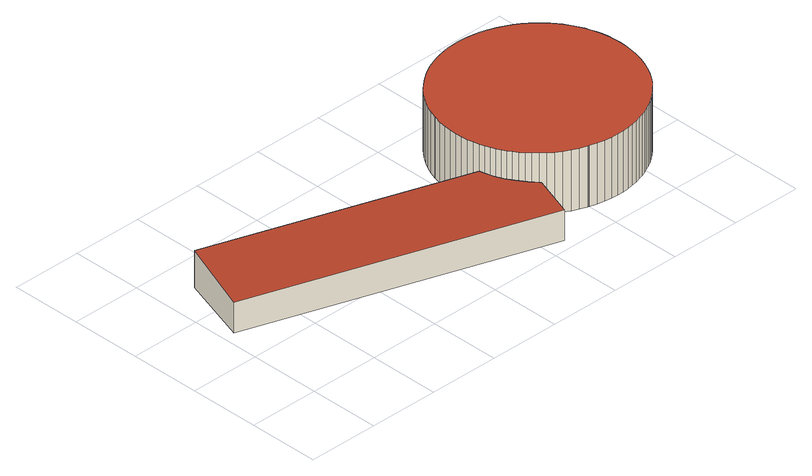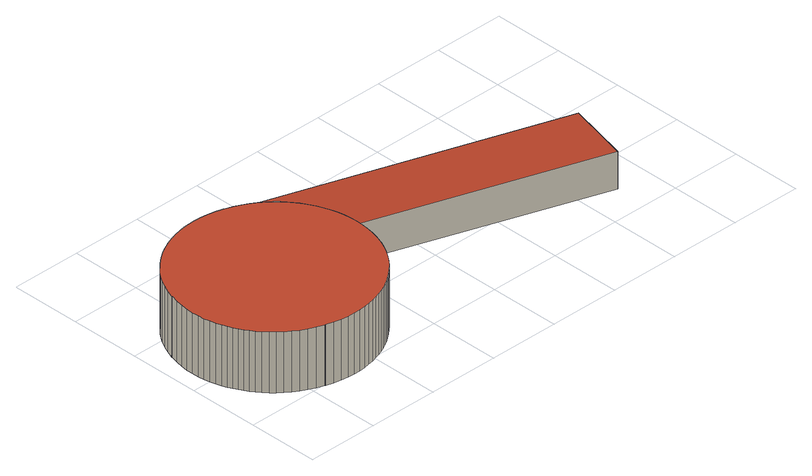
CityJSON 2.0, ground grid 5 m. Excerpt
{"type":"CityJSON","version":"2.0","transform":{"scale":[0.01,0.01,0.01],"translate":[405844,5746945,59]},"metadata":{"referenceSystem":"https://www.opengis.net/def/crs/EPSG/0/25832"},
"CityObjects":{
"building1":{"type":"Building","attributes":{"Gemeindeschluessel":"05515000","Geometrietyp2DReferenz":"3000","function":"51009_1610","roofType":"2100","measuredHeight":2.67},"geometry":[{"type":"Solid","lod":"2","boundaries":[[[[0,1,2,3]],[[4,5,1,0]],[[6,7,5,4]],[[8,9,7,6]],[[10,11,9,8]],[[12,13,11,10]],[[14,15,13,12]],[[16,17,15,14]],[[18,19,17,16]],[[3,2,19,18]],[[16,14,12,10,8,6,4,0,3,18]],[[1,5,7,9,11,13,15,17,19,2]]]],"semantics":{"surfaces":[{"type":"WallSurface"},{"type":"RoofSurface"},{"type":"GroundSurface"}],"values":[[0,0,0,0,0,0,0,0,0,0,1,2]]}}]},
"building2":{"type":"Building","attributes":{"Gemeindeschluessel":"05515000","Geometrietyp2DReferenz":"3000","function":"51003_1201","roofType":"1000","measuredHeight":4.38},"geometry":[{"type":"Solid","lod":"2","boundaries":[[[[20,21,22,23]],[[24,25,21,20]],[[26,27,25,24]],[[28,29,27,26]],[[30,31,29,28]],[[32,33,31,30]],[[34,35,33,32]],[[36,37,35,34]],[[38,39,37,36]],[[40,41,39,38]],[[42,43,41,40]],[[44,45,43,42]],[[46,47,45,44]],[[48,49,47,46]],[[50,51,49,48]],[[52,53,51,50]],[[54,55,53,52]],[[56,57,55,54]],[[58,59,57,56]],[[60,61,59,58]],[[62,63,61,60]],[[64,65,63,62]],[[66,67,65,64]],[[68,69,67,66]],[[70,71,69,68]],[[72,73,71,70]],[[74,75,73,72]],[[76,77,75,74]],[[78,79,77,76]],[[80,81,79,78]],[[82,83,81,80]],[[84,85,83,82]],[[86,87,85,84]],[[88,89,87,86]],[[90,91,89,88]],[[92,93,91,90]],[[94,95,93,92]],[[96,97,95,94]],[[98,99,97,96]],[[100,101,99,98]],[[102,103,101,100]],[[104,105,103,102]],[[106,107,105,104]],[[108,109,107,106]],[[110,111,109,108]],[[112,113,111,110]],[[114,115,113,112]],[[116,117,115,114]],[[118,119,117,116]],[[120,121,119,118]],[[122,123,121,120]],[[124,125,123,122]],[[126,127,125,124]],[[128,129,127,126]],[[130,131,129,128]],[[132,133,131,130]],[[134,135,133,132]],[[136,137,135,134]],[[138,139,137,136]],[[140,141,139,138]],[[142,143,141,140]],[[144,145,143,142]],[[146,147,145,144]],[[148,149,147,146]],[[150,151,149,148]],[[152,153,151,150]],[[154,155,153,152]],[[156,157,155,154]],[[158,159,157,156]],[[160,161,159,158]],[[162,163,161,160]],[[164,165,163,162]],[[166,167,165,164]],[[168,169,167,166]],[[170,171,169,168]],[[172,173,171,170]],[[174,175,173,172]],[[176,177,175,174]],[[178,179,177,176]],[[180,181,179,178]],[[182,183,181,180]],[[184,185,183,182]],[[186,187,185,184]],[[188,189,187,186]],[[190,191,189,188]],[[192,193,191,190]],[[194,195,193,192]],[[196,197,195,194]],[[198,199,197,196]],[[200,201,199,198]],[[202,203,201,200]],[[204,205,203,202]],[[206,207,205,204]],[[208,209,207,206]],[[210,211,209,208]],[[212,213,211,210]],[[214,215,213,212]],[[216,217,215,214]],[[218,219,217,216]],[[220,221,219,218]],[[222,223,221,220]],[[224,225,223,222]],[[226,227,225,224]],[[23,22,227,226]],[[224,222,220,218,216,214,212,210,208,206,204,202,200,198,196,194,192,190,188,186,184,182,180,178,176,174,172,170,168,166,164,162,160,158,156,154,152,150,148,146,144,142,140,138,136,134,132,130,128,126,124,122,120,118,116,114,112,110,108,106,104,102,100,98,96,94,92,90,88,86,84,82,80,78,76,74,72,70,68,66,64,62,60,58,56,54,52,50,48,46,44,42,40,38,36,34,32,30,28,26,24,20,23,226]],[[21,25,27,29,31,33,35,37,39,41,43,45,47,49,51,53,55,57,59,61,63,65,67,69,71,73,75,77,79,81,83,85,87,89,91,93,95,97,99,101,103,105,107,109,111,113,115,117,119,121,123,125,127,129,131,133,135,137,139,141,143,145,147,149,151,153,155,157,159,161,163,165,167,169,171,173,175,177,179,181,183,185,187,189,191,193,195,197,199,201,203,205,207,209,211,213,215,217,219,221,223,225,227,22]]]],"semantics":{"surfaces":[{"type":"WallSurface"},{"type":"RoofSurface"},{"type":"GroundSurface"}],"values":[[0,0,0,0,0,0,0,0,0,0,0,0,0,0,0,0,0,0,0,0,0,0,0,0,0,0,0,0,0,0,0,0,0,0,0,0,0,0,0,0,0,0,0,0,0,0,0,0,0,0,0,0,0,0,0,0,0,0,0,0,0,0,0,0,0,0,0,0,0,0,0,0,0,0,0,0,0,0,0,0,0,0,0,0,0,0,0,0,0,0,0,0,0,0,0,0,0,0,0,0,0,0,0,0,1,2]]}}]}
},
"vertices":[
[251,1262,362],[251,1262,95],[89,764,95],[89,764,314],[2026,669,361],[2026,669,95],[2032,646,360],[2032,646,95],[2055,584,355],[2055,584,95],[2085,524,351],[2085,524,95],[2122,471,347],[2122,471,95],[2171,409,343],[2171,409,95],[2228,351,340],[2228,351,95],[2151,77,314],[2151,77,95],
[2077,1128,532],[2077,1128,94],[2058,1077,94],[2058,1077,532],[2100,1176,532],[2100,1176,94],[2125,1220,532],[2125,1220,94],[2152,1261,532],[2152,1261,94],[2181,1298,532],[2181,1298,94],[2210,1331,532],[2210,1331,94],[2241,1361,532],[2241,1361,94],[2272,1387,532],[2272,1387,94],[2303,1411,532],[2303,1411,94],[2333,1432,532],[2333,1432,94],[2363,1450,532],[2363,1450,94],[2393,1466,532],[2393,1466,94],[2423,1480,532],[2423,1480,94],[2456,1493,532],[2456,1493,94],[2491,1506,532],[2491,1506,94],[2528,1516,532],[2528,1516,94],[2568,1525,532],[2568,1525,94],[2610,1532,532],[2610,1532,94],[2655,1536,532],[2655,1536,94],[2701,1537,532],[2701,1537,94],[2750,1535,532],[2750,1535,94],[2801,1529,532],[2801,1529,94],[2852,1518,532],[2852,1518,94],[2905,1503,532],[2905,1503,94],[2908,1502,532],[2908,1502,94],[2910,1501,532],[2910,1501,94],[2962,1483,532],[2962,1483,94],[3010,1461,532],[3010,1461,94],[3055,1437,532],[3055,1437,94],[3096,1410,532],[3096,1410,94],[3133,1382,532],[3133,1382,94],[3167,1353,532],[3167,1353,94],[3197,1323,532],[3197,1323,94],[3225,1292,532],[3225,1292,94],[3249,1262,532],[3249,1262,94],[3270,1232,532],[3270,1232,94],[3289,1202,532],[3289,1202,94],[3305,1172,532],[3305,1172,94],[3320,1142,532],[3320,1142,94],[3334,1110,532],[3334,1110,94],[3346,1075,532],[3346,1075,94],[3358,1038,532],[3358,1038,94],[3367,998,532],[3367,998,94],[3375,956,532],[3375,956,94],[3379,912,532],[3379,912,94],[3381,865,532],[3381,865,94],[3380,817,532],[3380,817,94],[3374,766,532],[3374,766,94],[3365,714,532],[3365,714,94],[3350,661,532],[3350,661,94],[3350,658,532],[3350,658,94],[3348,654,532],[3348,654,94],[3329,603,532],[3329,603,94],[3307,555,532],[3307,555,94],[3282,510,532],[3282,510,94],[3255,470,532],[3255,470,94],[3226,433,532],[3226,433,94],[3196,400,532],[3196,400,94],[3166,370,532],[3166,370,94],[3135,343,532],[3135,343,94],[3104,319,532],[3104,319,94],[3074,298,532],[3074,298,94],[3044,280,532],[3044,280,94],[3014,264,532],[3014,264,94],[2984,250,532],[2984,250,94],[2951,236,532],[2951,236,94],[2916,224,532],[2916,224,94],[2879,213,532],[2879,213,94],[2839,204,532],[2839,204,94],[2797,197,532],[2797,197,94],[2753,193,532],[2753,193,94],[2706,192,532],[2706,192,94],[2657,194,532],[2657,194,94],[2607,200,532],[2607,200,94],[2555,211,532],[2555,211,94],[2502,226,532],[2502,226,94],[2498,227,532],[2498,227,94],[2494,228,532],[2494,228,94],[2442,247,532],[2442,247,94],[2394,269,532],[2394,269,94],[2349,293,532],[2349,293,94],[2308,320,532],[2308,320,94],[2271,348,532],[2271,348,94],[2238,377,532],[2238,377,94],[2207,408,532],[2207,408,94],[2180,438,532],[2180,438,94],[2156,468,532],[2156,468,94],[2135,499,532],[2135,499,94],[2116,529,532],[2116,529,94],[2100,558,532],[2100,558,94],[2085,588,532],[2085,588,94],[2072,621,532],[2072,621,94],[2059,655,532],[2059,655,94],[2048,692,532],[2048,692,94],[2038,732,532],[2038,732,94],[2031,774,532],[2031,774,94],[2026,819,532],[2026,819,94],[2024,865,532],[2024,865,94],[2026,914,532],[2026,914,94],[2032,965,532],[2032,965,94],[2041,1017,532],[2041,1017,94],[2056,1070,532],[2056,1070,94],[2057,1074,532],[2057,1074,94]
]}
